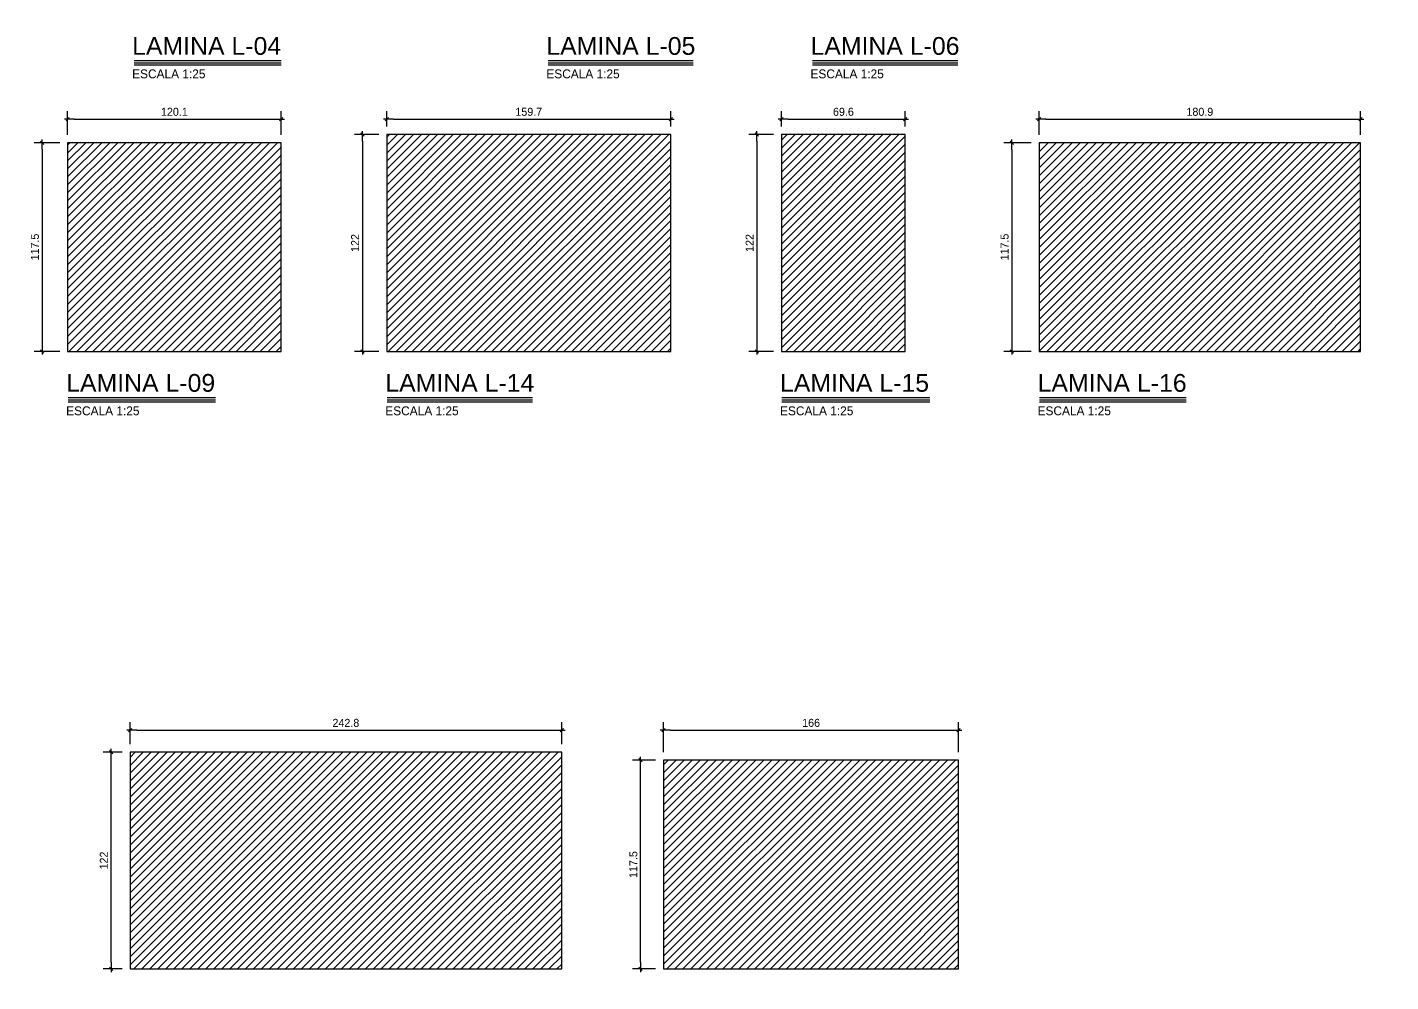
# Model space of a CAD drawing. Header units: millimetres. Extents: x 19458 to 19711, y 4351 to 4752.
# Drawn here: x 19526.09 to 19533.76, y 4507.76 to 4513.13 of the extents above; entities that cross this region are included whole.
import ezdxf
from ezdxf.enums import TextEntityAlignment as Align

# ---------------------------------------------------------------- set-up
doc = ezdxf.new("R2010")
doc.units = ezdxf.units.MM
doc.set_wipeout_variables(frame=1)
for name, color, linetype in [('0 @ 0.25', 7, 'Continuous'), ('cotas', 1, 'Continuous'), ('cotas @ 300', 1, 'Continuous'), ('cotas @ 400', 1, 'Continuous'), ('cotas @ 500', 1, 'Continuous'), ('TEXTOS TITULOS @ 0.25', 3, 'Continuous')]:
    doc.layers.add(name, color=color, linetype=linetype)
doc.styles.add('century gothic', font='GOTHIC.TTF')
doc.styles.add('COTAS SMC', font='GOTHIC.TTF')
doc.styles.add('NOTAS', font='GOTHIC.TTF')
doc.styles.add('SMCtitulos', font='sanss___.ttf')
doc.dimstyles.new('ANOTATIVE 100 SMCONSTRUCCIONES', dxfattribs={"dimscale": 0, "dimtxt": 0.18, "dimasz": 0.15, "dimexe": 0.18, "dimexo": 0.09, "dimgap": 0.1, "dimtad": 1, "dimzin": 0, "dimdsep": 46, "dimtxsty": 'century gothic', "dimblk1": 'FLECHA1', "dimblk2": 'FLECHA1', "dimsah": 1, "dimcen": 0.18, "dimdle": 0.075, "dimclrd": 1, "dimclre": 1, "dimclrt": 2, "dimaunit": 1, "dimadec": 0, "dimazin": 0, "dimtfac": 0.75, "dimtix": 1, "dimtmove": 2, "dimatfit": 3, "dimfxl": 0.09, "dimtvp": 1.5, "dimtfill": 1, "dimtolj": 1, "dimtzin": 0, "dimarcsym": 0})
doc.dimstyles.new('ANOTATIVE CM SMCONSTRUCCIONES', dxfattribs={"dimscale": 0, "dimtxt": 0.18, "dimasz": 0.15, "dimexe": 0.18, "dimexo": 0.18, "dimgap": 0.07, "dimtad": 1, "dimdec": 1, "dimlfac": 100, "dimdsep": 46, "dimtxsty": 'century gothic', "dimblk1": 'FLECHA1', "dimblk2": 'FLECHA1', "dimsah": 1, "dimcen": 0.18, "dimdle": 0.075, "dimclrd": 1, "dimclre": 1, "dimclrt": 2, "dimaunit": 1, "dimadec": 0, "dimazin": 2, "dimtfac": 0.75, "dimtdec": 1, "dimtix": 1, "dimtmove": 2, "dimatfit": 3, "dimfxl": 0.09, "dimtvp": 1.5, "dimtfill": 1, "dimtolj": 1, "dimtzin": 0, "dimarcsym": 0})
doc.dimstyles.new('PIES SMCONSTRUCCIONES', dxfattribs={"dimscale": 0, "dimtxt": 0.18, "dimasz": 0.2, "dimexe": 0.18, "dimexo": 0, "dimgap": 0.1, "dimtad": 1, "dimdec": 0, "dimlfac": 39.370079, "dimzin": 0, "dimdsep": 46, "dimlunit": 4, "dimtxsty": 'COTAS SMC', "dimblk1": 'FLECHA1', "dimblk2": 'FLECHA1', "dimsah": 1, "dimcen": 0.2, "dimdle": 0.075, "dimclrd": 1, "dimclre": 1, "dimclrt": 2, "dimaunit": 1, "dimadec": 0, "dimazin": 0, "dimtfac": 0.75, "dimtdec": 0, "dimtix": 1, "dimtmove": 2, "dimatfit": 3, "dimfxl": 0.09, "dimtvp": 1.5, "dimtfill": 1, "dimtolj": 1, "dimtzin": 0, "dimarcsym": 0})

# ---------------------------------------------------------------- blocks, each defined once
blk = doc.blocks.new('FLECHA1')
at = {"color": 4}
blk.add_line((-0.246176, -0.248081), (0.248081, 0.25), dxfattribs=at)
at = {"color": 1}
blk.add_line((-1, 0), (0.496162, 0), dxfattribs=at)
blk = doc.blocks.new('*D331')
at = {"layer": 'cotas', "color": 1, "lineweight": -2, "transparency": 16777216}
for p, q in [((19614.326, 4625.8448), (19614.326, 4700.8448)), ((19570.9836, 4550.8448), (19524.326, 4550.8448)), ((19614.326, 4548.4298), (19614.326, 4550.8448)), ((19570.5339, 4548.4298), (19524.326, 4548.4298)), ((19614.326, 4473.4298), (19614.326, 4398.4298))]:
    blk.add_line(p, q, dxfattribs=at)
at = {"layer": 'Defpoints', "color": 0, "transparency": 16777216}
for p in [(19614.326, 4550.8448), (19615.9836, 4550.8448), (19615.5339, 4548.4298)]:
    blk.add_point(p, dxfattribs=at)
at = {"layer": 'cotas', "color": 1, "lineweight": -2, "transparency": 16777216, "xscale": 75, "yscale": 75, "zscale": 75}
for p, rotation in [((19614.326, 4550.8448), 270), ((19614.326, 4548.4298), 90)]:
    blk.add_blockref('FLECHA1', p, dxfattribs=dict(at, rotation=rotation))
at = {"layer": 'cotas', "color": 2, "transparency": 16777216, "insert": (19517.3376, 4549.6373), "char_height": 90, "attachment_point": 5, "rotation": 90, "style": 'century gothic', "bg_fill": 3, "box_fill_scale": 1.1, "bg_fill_color": 256, "bg_fill_true_color": 13158600, "bg_fill_transparency": 0}
blk.add_mtext('\\A1;2.42', dxfattribs=at)
blk = doc.blocks.new('*D377')
at = {"layer": 'cotas', "color": 1, "lineweight": -2, "transparency": 16777216}
for p, q in [((19614.326, 4595.8448), (19614.326, 4640.8448)), ((19588.9836, 4550.8448), (19560.326, 4550.8448)), ((19614.326, 4548.4298), (19614.326, 4550.8448)), ((19588.5339, 4548.4298), (19560.326, 4548.4298)), ((19614.326, 4503.4298), (19614.326, 4458.4298))]:
    blk.add_line(p, q, dxfattribs=at)
at = {"layer": 'Defpoints', "color": 0, "transparency": 16777216}
for p in [(19614.326, 4550.8448), (19615.9836, 4550.8448), (19615.5339, 4548.4298)]:
    blk.add_point(p, dxfattribs=at)
at = {"layer": 'cotas', "color": 1, "lineweight": -2, "transparency": 16777216, "xscale": 45, "yscale": 45, "zscale": 45}
for p, rotation in [((19614.326, 4550.8448), 270), ((19614.326, 4548.4298), 90)]:
    blk.add_blockref('FLECHA1', p, dxfattribs=dict(at, rotation=rotation))
at = {"layer": 'cotas', "color": 2, "transparency": 16777216, "insert": (19556.133, 4549.6373), "char_height": 54, "attachment_point": 5, "rotation": 90, "style": 'century gothic', "bg_fill": 3, "box_fill_scale": 1.1, "bg_fill_color": 256, "bg_fill_true_color": 13158600, "bg_fill_transparency": 0}
blk.add_mtext('\\A1;2.42', dxfattribs=at)
blk = doc.blocks.new('*D383')
at = {"layer": 'cotas', "color": 1, "lineweight": -2, "transparency": 16777216}
for p, q in [((19614.326, 4610.8448), (19614.326, 4670.8448)), ((19579.9836, 4550.8448), (19542.326, 4550.8448)), ((19614.326, 4548.4298), (19614.326, 4550.8448)), ((19579.5339, 4548.4298), (19542.326, 4548.4298)), ((19614.326, 4488.4298), (19614.326, 4428.4298))]:
    blk.add_line(p, q, dxfattribs=at)
at = {"layer": 'Defpoints', "color": 0, "transparency": 16777216}
for p in [(19614.326, 4550.8448), (19615.9836, 4550.8448), (19615.5339, 4548.4298)]:
    blk.add_point(p, dxfattribs=at)
at = {"layer": 'cotas', "color": 1, "lineweight": -2, "transparency": 16777216, "xscale": 60, "yscale": 60, "zscale": 60}
for p, rotation in [((19614.326, 4550.8448), 270), ((19614.326, 4548.4298), 90)]:
    blk.add_blockref('FLECHA1', p, dxfattribs=dict(at, rotation=rotation))
at = {"layer": 'cotas', "color": 2, "transparency": 16777216, "insert": (19536.7353, 4549.6373), "char_height": 72, "attachment_point": 5, "rotation": 90, "style": 'century gothic', "bg_fill": 3, "box_fill_scale": 1.1, "bg_fill_color": 256, "bg_fill_true_color": 13158600, "bg_fill_transparency": 0}
blk.add_mtext('\\A1;2.42', dxfattribs=at)
blk = doc.blocks.new('*D386')
at = {"layer": 'cotas', "color": 1, "lineweight": -2, "transparency": 16777216}
for p, q in [((19620.0128, 4651.7533), (19620.0128, 4751.7533)), ((19620.4168, 4551.7533), (19530.0128, 4551.7533)), ((19620.0128, 4550.5333), (19620.0128, 4551.7533)), ((19620.4168, 4550.5333), (19530.0128, 4550.5333)), ((19620.0128, 4450.5333), (19620.0128, 4350.5333))]:
    blk.add_line(p, q, dxfattribs=at)
at = {"layer": 'Defpoints', "color": 0, "transparency": 16777216}
for p in [(19620.0128, 4551.7533), (19620.4168, 4551.7533), (19620.4168, 4550.5333)]:
    blk.add_point(p, dxfattribs=at)
at = {"layer": 'cotas', "color": 1, "lineweight": -2, "transparency": 16777216, "xscale": 100, "yscale": 100, "zscale": 100}
for p, rotation in [((19620.0128, 4551.7533), 270), ((19620.0128, 4550.5333), 90)]:
    blk.add_blockref('FLECHA1', p, dxfattribs=dict(at, rotation=rotation))
at = {"layer": 'cotas', "color": 2, "transparency": 16777216, "insert": (19523.8809, 4551.1433), "char_height": 90, "attachment_point": 5, "rotation": 90, "style": 'COTAS SMC', "bg_fill": 3, "box_fill_scale": 1.1, "bg_fill_color": 256, "bg_fill_true_color": 13158600, "bg_fill_transparency": 0}
blk.add_mtext("\\A1;4'", dxfattribs=at)
blk = doc.blocks.new('*D436')
at = {"layer": 'cotas', "color": 1, "lineweight": -2, "transparency": 16777216}
for p, q in [((19620.0128, 4631.7533), (19620.0128, 4711.7533)), ((19620.4168, 4551.7533), (19548.0128, 4551.7533)), ((19620.0128, 4550.5333), (19620.0128, 4551.7533)), ((19620.4168, 4550.5333), (19548.0128, 4550.5333)), ((19620.0128, 4470.5333), (19620.0128, 4390.5333))]:
    blk.add_line(p, q, dxfattribs=at)
at = {"layer": 'Defpoints', "color": 0, "transparency": 16777216}
for p in [(19620.0128, 4551.7533), (19620.4168, 4551.7533), (19620.4168, 4550.5333)]:
    blk.add_point(p, dxfattribs=at)
at = {"layer": 'cotas', "color": 1, "lineweight": -2, "transparency": 16777216, "xscale": 80, "yscale": 80, "zscale": 80}
for p, rotation in [((19620.0128, 4551.7533), 270), ((19620.0128, 4550.5333), 90)]:
    blk.add_blockref('FLECHA1', p, dxfattribs=dict(at, rotation=rotation))
at = {"layer": 'cotas', "color": 2, "transparency": 16777216, "insert": (19543.1073, 4551.1433), "char_height": 72, "attachment_point": 5, "rotation": 90, "style": 'COTAS SMC', "bg_fill": 3, "box_fill_scale": 1.1, "bg_fill_color": 256, "bg_fill_true_color": 13158600, "bg_fill_transparency": 0}
blk.add_mtext("\\A1;4'", dxfattribs=at)
blk = doc.blocks.new('K')
at = {"color": 3}
blk.add_wipeout([(19570.7844, 4514.3794), (19570.7844, 4513.2048), (19571.9853, 4513.2048), (19571.9853, 4514.3794)], dxfattribs=at)
h = blk.add_hatch()
h.set_pattern_fill('ANSI31', color=250, scale=0.01)
h.set_pattern_definition([(45, (99.0386, -6.685645), (-0.022450640303, 0.022450640303), [])])
h.paths.add_polyline_path([(19570.7844, 4514.3794), (19570.7844, 4513.2048), (19571.9853, 4513.2048), (19571.9853, 4514.3794)])
blk.add_lwpolyline([(19570.7844, 4514.3794), (19570.7844, 4513.2048), (19571.9853, 4513.2048), (19571.9853, 4514.3794)], close=True, dxfattribs=at)
blk = doc.blocks.new('L15')
at = {"color": 3}
blk.add_wipeout([(19578.2737, 4511.8274), (19578.2737, 4510.6074), (19578.9699, 4510.6074), (19578.9699, 4511.8274)], dxfattribs=at)
h = blk.add_hatch()
h.set_pattern_fill('ANSI31', color=250, scale=0.01)
h.set_pattern_definition([(45, (107.79494, -9.283098), (-0.022450640303, 0.022450640303), [])])
h.paths.add_polyline_path([(19578.9699, 4510.6074), (19578.9699, 4511.8274), (19578.2737, 4511.8274), (19578.2737, 4510.6074)])
blk.add_lwpolyline([(19578.2737, 4511.8274), (19578.2737, 4510.6074), (19578.9699, 4510.6074), (19578.9699, 4511.8274)], close=True, dxfattribs=at)
blk = doc.blocks.new('I')
at = {"color": 3}
blk.add_wipeout([(19551.58, 4519.718), (19551.58, 4518.5434), (19553.389, 4518.5434), (19553.389, 4519.718)], dxfattribs=at)
h = blk.add_hatch()
h.set_pattern_fill('ANSI31', color=250, scale=0.01)
h.set_pattern_definition([(45, (80.47028, -1.39251), (-0.022450640303, 0.022450640303), [])])
h.paths.add_polyline_path([(19551.58, 4518.5434), (19553.389, 4518.5434), (19553.389, 4519.718), (19551.58, 4519.718)])
blk.add_lwpolyline([(19551.58, 4519.718), (19551.58, 4518.5434), (19553.389, 4518.5434), (19553.389, 4519.718)], close=True, dxfattribs=at)
blk = doc.blocks.new('D')
at = {"color": 3}
blk.add_wipeout([(19578.9599, 4527.234), (19578.9599, 4526.014), (19580.5574, 4526.014), (19580.5574, 4527.234)], dxfattribs=at)
h = blk.add_hatch()
h.set_pattern_fill('ANSI31', color=250, scale=0.01)
h.set_pattern_definition([(45, (108.48114, 6.12351), (-0.022450640303, 0.022450640303), [])])
h.paths.add_polyline_path([(19580.5574, 4526.014), (19580.5574, 4527.234), (19578.9599, 4527.234), (19578.9599, 4526.014)])
blk.add_lwpolyline([(19578.9599, 4527.234), (19578.9599, 4526.014), (19580.5574, 4526.014), (19580.5574, 4527.234)], close=True, dxfattribs=at)
blk = doc.blocks.new('X')
at = {"color": 3}
blk.add_wipeout([(19583.5799, 4542.6947), (19583.5799, 4541.4747), (19586.0083, 4541.4747), (19586.0083, 4542.6947)], dxfattribs=at)
h = blk.add_hatch()
h.set_pattern_fill('ANSI31', color=250, scale=0.01)
h.set_pattern_definition([(45, (113.101132, 21.584215), (-0.022450640303, 0.022450640303), [])])
h.paths.add_polyline_path([(19586.0083, 4541.4747), (19586.0083, 4542.6947), (19583.5799, 4542.6947), (19583.5799, 4541.4747)])
blk.add_lwpolyline([(19583.5799, 4542.6947), (19583.5799, 4541.4747), (19586.0083, 4541.4747), (19586.0083, 4542.6947)], close=True, dxfattribs=at)
blk = doc.blocks.new('*U528')
at = {"color": 2}
blk.add_line((0, 0.052), (3.313, 0.052), dxfattribs=at)
at = {"color": 250}
blk.add_line((0, 0), (3.313, 0), dxfattribs=at)
at = {"color": 7}
blk.add_line((0, -0.047), (3.313, -0.047), dxfattribs=at)
at = {"color": 0, "linetype": 'ByBlock', "lineweight": -2, "style": 'NOTAS'}
for tag, p in [('1TITLE', (0.027, 1.014)), ('2TITLE', (-0.043, 0.181))]:
    blk.add_attdef(tag, p, '', height=0.3, dxfattribs=at)
blk.add_attdef('SCALE', text='', height=0.18, dxfattribs=at).set_placement((-0.043, -0.148), align=Align.TOP_LEFT)
blk = doc.blocks.new('*U527')
at = {"color": 2}
blk.add_line((0, 0.052), (3.261, 0.052), dxfattribs=at)
at = {"color": 250}
blk.add_line((0, 0), (3.261, 0), dxfattribs=at)
at = {"color": 7}
blk.add_line((0, -0.047), (3.261, -0.047), dxfattribs=at)
at = {"color": 0, "linetype": 'ByBlock', "lineweight": -2, "style": 'NOTAS'}
for tag, p in [('1TITLE', (0.027, 1.014)), ('2TITLE', (-0.043, 0.181))]:
    blk.add_attdef(tag, p, '', height=0.3, dxfattribs=at)
blk.add_attdef('SCALE', text='', height=0.18, dxfattribs=at).set_placement((-0.043, -0.148), align=Align.TOP_LEFT)
blk = doc.blocks.new('*U522')
at = {"color": 2}
blk.add_line((0, 0.052), (3.315, 0.052), dxfattribs=at)
at = {"color": 250}
blk.add_line((0, 0), (3.315, 0), dxfattribs=at)
at = {"color": 7}
blk.add_line((0, -0.047), (3.315, -0.047), dxfattribs=at)
at = {"color": 0, "linetype": 'ByBlock', "lineweight": -2, "style": 'NOTAS'}
for tag, p in [('1TITLE', (0.027, 1.014)), ('2TITLE', (-0.043, 0.181))]:
    blk.add_attdef(tag, p, '', height=0.3, dxfattribs=at)
blk.add_attdef('SCALE', text='', height=0.18, dxfattribs=at).set_placement((-0.043, -0.148), align=Align.TOP_LEFT)
blk = doc.blocks.new('*U523')
at = {"color": 2}
blk.add_line((0, 0.052), (3.271, 0.052), dxfattribs=at)
at = {"color": 250}
blk.add_line((0, 0), (3.271, 0), dxfattribs=at)
at = {"color": 7}
blk.add_line((0, -0.047), (3.271, -0.047), dxfattribs=at)
at = {"color": 0, "linetype": 'ByBlock', "lineweight": -2, "style": 'NOTAS'}
for tag, p in [('1TITLE', (0.027, 1.014)), ('2TITLE', (-0.043, 0.181))]:
    blk.add_attdef(tag, p, '', height=0.3, dxfattribs=at)
blk.add_attdef('SCALE', text='', height=0.18, dxfattribs=at).set_placement((-0.043, -0.148), align=Align.TOP_LEFT)
blk = doc.blocks.new('*U524')
at = {"color": 2}
blk.add_line((0, 0.052), (3.327, 0.052), dxfattribs=at)
at = {"color": 250}
blk.add_line((0, 0), (3.327, 0), dxfattribs=at)
at = {"color": 7}
blk.add_line((0, -0.047), (3.327, -0.047), dxfattribs=at)
at = {"color": 0, "linetype": 'ByBlock', "lineweight": -2, "style": 'NOTAS'}
for tag, p in [('1TITLE', (0.027, 1.014)), ('2TITLE', (-0.043, 0.181))]:
    blk.add_attdef(tag, p, '', height=0.3, dxfattribs=at)
blk.add_attdef('SCALE', text='', height=0.18, dxfattribs=at).set_placement((-0.043, -0.148), align=Align.TOP_LEFT)
blk = doc.blocks.new('*U525')
at = {"color": 2}
blk.add_line((0, 0.052), (3.298, 0.052), dxfattribs=at)
at = {"color": 250}
blk.add_line((0, 0), (3.298, 0), dxfattribs=at)
at = {"color": 7}
blk.add_line((0, -0.047), (3.298, -0.047), dxfattribs=at)
at = {"color": 0, "linetype": 'ByBlock', "lineweight": -2, "style": 'NOTAS'}
for tag, p in [('1TITLE', (0.027, 1.014)), ('2TITLE', (-0.043, 0.181))]:
    blk.add_attdef(tag, p, '', height=0.3, dxfattribs=at)
blk.add_attdef('SCALE', text='', height=0.18, dxfattribs=at).set_placement((-0.043, -0.148), align=Align.TOP_LEFT)
blk = doc.blocks.new('*U526')
at = {"color": 2}
blk.add_line((0, 0.052), (3.276, 0.052), dxfattribs=at)
at = {"color": 250}
blk.add_line((0, 0), (3.276, 0), dxfattribs=at)
at = {"color": 7}
blk.add_line((0, -0.047), (3.276, -0.047), dxfattribs=at)
at = {"color": 0, "linetype": 'ByBlock', "lineweight": -2, "style": 'NOTAS'}
for tag, p in [('1TITLE', (0.027, 1.014)), ('2TITLE', (-0.043, 0.181))]:
    blk.add_attdef(tag, p, '', height=0.3, dxfattribs=at)
blk.add_attdef('SCALE', text='', height=0.18, dxfattribs=at).set_placement((-0.043, -0.148), align=Align.TOP_LEFT)
blk = doc.blocks.new('*D591')
at = {"color": 1, "lineweight": -2, "transparency": 16777216}
for p, q in [((19526.317, 4512.5277), (19526.317, 4512.6602)), ((19527.5179, 4512.5277), (19527.5179, 4512.6602)), ((19526.3545, 4512.6152), (19527.4804, 4512.6152))]:
    blk.add_line(p, q, dxfattribs=at)
at = {"layer": 'Defpoints', "color": 0, "transparency": 16777216}
for p in [(19527.5179, 4512.6152), (19526.317, 4512.4827), (19527.5179, 4512.4827)]:
    blk.add_point(p, dxfattribs=at)
at = {"color": 1, "lineweight": -2, "transparency": 16777216, "xscale": 0.0375, "yscale": 0.0375, "zscale": 0.0375, "rotation": 180}
blk.add_blockref('FLECHA1', (19526.317, 4512.6152), dxfattribs=at)
at = {"color": 1, "lineweight": -2, "transparency": 16777216, "xscale": 0.0375, "yscale": 0.0375, "zscale": 0.0375}
blk.add_blockref('FLECHA1', (19527.5179, 4512.6152), dxfattribs=at)
at = {"color": 2, "transparency": 16777216, "insert": (19526.9174, 4512.6563), "char_height": 0.045, "attachment_point": 5, "style": 'century gothic', "bg_fill": 3, "box_fill_scale": 1.1, "bg_fill_color": 256, "bg_fill_true_color": 13158600, "bg_fill_transparency": 0}
blk.add_mtext('\\A1;120.1', dxfattribs=at)
blk = doc.blocks.new('*D592')
at = {"color": 1, "lineweight": -2, "transparency": 16777216}
for p, q in [((19528.1126, 4512.5731), (19528.1126, 4512.6602)), ((19529.7101, 4512.5731), (19529.7101, 4512.6602)), ((19528.1501, 4512.6152), (19529.6726, 4512.6152))]:
    blk.add_line(p, q, dxfattribs=at)
at = {"layer": 'Defpoints', "color": 0, "transparency": 16777216}
for p in [(19529.7101, 4512.6152), (19528.1126, 4512.5281), (19529.7101, 4512.5281)]:
    blk.add_point(p, dxfattribs=at)
at = {"color": 1, "lineweight": -2, "transparency": 16777216, "xscale": 0.0375, "yscale": 0.0375, "zscale": 0.0375, "rotation": 180}
blk.add_blockref('FLECHA1', (19528.1126, 4512.6152), dxfattribs=at)
at = {"color": 1, "lineweight": -2, "transparency": 16777216, "xscale": 0.0375, "yscale": 0.0375, "zscale": 0.0375}
blk.add_blockref('FLECHA1', (19529.7101, 4512.6152), dxfattribs=at)
at = {"color": 2, "transparency": 16777216, "insert": (19528.9114, 4512.6563), "char_height": 0.045, "attachment_point": 5, "style": 'century gothic', "bg_fill": 3, "box_fill_scale": 1.1, "bg_fill_color": 256, "bg_fill_true_color": 13158600, "bg_fill_transparency": 0}
blk.add_mtext('\\A1;159.7', dxfattribs=at)
blk = doc.blocks.new('*D593')
at = {"color": 1, "lineweight": -2, "transparency": 16777216}
for p, q in [((19530.3335, 4512.5731), (19530.3335, 4512.6602)), ((19531.0297, 4512.5731), (19531.0297, 4512.6602)), ((19530.371, 4512.6152), (19530.9922, 4512.6152))]:
    blk.add_line(p, q, dxfattribs=at)
at = {"layer": 'Defpoints', "color": 0, "transparency": 16777216}
for p in [(19531.0297, 4512.6152), (19530.3335, 4512.5281), (19531.0297, 4512.5281)]:
    blk.add_point(p, dxfattribs=at)
at = {"color": 1, "lineweight": -2, "transparency": 16777216, "xscale": 0.0375, "yscale": 0.0375, "zscale": 0.0375, "rotation": 180}
blk.add_blockref('FLECHA1', (19530.3335, 4512.6152), dxfattribs=at)
at = {"color": 1, "lineweight": -2, "transparency": 16777216, "xscale": 0.0375, "yscale": 0.0375, "zscale": 0.0375}
blk.add_blockref('FLECHA1', (19531.0297, 4512.6152), dxfattribs=at)
at = {"color": 2, "transparency": 16777216, "insert": (19530.6816, 4512.6563), "char_height": 0.045, "attachment_point": 5, "style": 'century gothic', "bg_fill": 3, "box_fill_scale": 1.1, "bg_fill_color": 256, "bg_fill_true_color": 13158600, "bg_fill_transparency": 0}
blk.add_mtext('\\A1;69.6', dxfattribs=at)
blk = doc.blocks.new('*D594')
at = {"color": 1, "lineweight": -2, "transparency": 16777216}
for p, q in [((19531.7825, 4512.5277), (19531.7825, 4512.6602)), ((19533.5915, 4512.5277), (19533.5915, 4512.6602)), ((19531.82, 4512.6152), (19533.554, 4512.6152))]:
    blk.add_line(p, q, dxfattribs=at)
at = {"layer": 'Defpoints', "color": 0, "transparency": 16777216}
for p in [(19533.5915, 4512.6152), (19531.7825, 4512.4827), (19533.5915, 4512.4827)]:
    blk.add_point(p, dxfattribs=at)
at = {"color": 1, "lineweight": -2, "transparency": 16777216, "xscale": 0.0375, "yscale": 0.0375, "zscale": 0.0375, "rotation": 180}
blk.add_blockref('FLECHA1', (19531.7825, 4512.6152), dxfattribs=at)
at = {"color": 1, "lineweight": -2, "transparency": 16777216, "xscale": 0.0375, "yscale": 0.0375, "zscale": 0.0375}
blk.add_blockref('FLECHA1', (19533.5915, 4512.6152), dxfattribs=at)
at = {"color": 2, "transparency": 16777216, "insert": (19532.687, 4512.6563), "char_height": 0.045, "attachment_point": 5, "style": 'century gothic', "bg_fill": 3, "box_fill_scale": 1.1, "bg_fill_color": 256, "bg_fill_true_color": 13158600, "bg_fill_transparency": 0}
blk.add_mtext('\\A1;180.9', dxfattribs=at)
blk = doc.blocks.new('*D595')
at = {"color": 1, "lineweight": -2, "transparency": 16777216}
for p, q in [((19526.272, 4512.4827), (19526.1284, 4512.4827)), ((19526.1734, 4512.4452), (19526.1734, 4511.3456)), ((19526.272, 4511.3081), (19526.1284, 4511.3081))]:
    blk.add_line(p, q, dxfattribs=at)
at = {"layer": 'Defpoints', "color": 0, "transparency": 16777216}
for p in [(19526.317, 4512.4827), (19526.1734, 4511.3081), (19526.317, 4511.3081)]:
    blk.add_point(p, dxfattribs=at)
at = {"color": 1, "lineweight": -2, "transparency": 16777216, "xscale": 0.0375, "yscale": 0.0375, "zscale": 0.0375}
for p, rotation in [((19526.1734, 4512.4827), 90), ((19526.1734, 4511.3081), 270)]:
    blk.add_blockref('FLECHA1', p, dxfattribs=dict(at, rotation=rotation))
at = {"color": 2, "transparency": 16777216, "insert": (19526.1328, 4511.8954), "char_height": 0.045, "attachment_point": 5, "rotation": 90, "style": 'century gothic', "bg_fill": 3, "box_fill_scale": 1.1, "bg_fill_color": 256, "bg_fill_true_color": 13158600, "bg_fill_transparency": 0}
blk.add_mtext('\\A1;117.5', dxfattribs=at)
blk = doc.blocks.new('*D596')
at = {"color": 1, "lineweight": -2, "transparency": 16777216}
for p, q in [((19528.0676, 4512.5281), (19527.93, 4512.5281)), ((19527.975, 4512.4906), (19527.975, 4511.3456)), ((19528.0676, 4511.3081), (19527.93, 4511.3081))]:
    blk.add_line(p, q, dxfattribs=at)
at = {"layer": 'Defpoints', "color": 0, "transparency": 16777216}
for p in [(19528.1126, 4512.5281), (19527.975, 4511.3081), (19528.1126, 4511.3081)]:
    blk.add_point(p, dxfattribs=at)
at = {"color": 1, "lineweight": -2, "transparency": 16777216, "xscale": 0.0375, "yscale": 0.0375, "zscale": 0.0375}
for p, rotation in [((19527.975, 4512.5281), 90), ((19527.975, 4511.3081), 270)]:
    blk.add_blockref('FLECHA1', p, dxfattribs=dict(at, rotation=rotation))
at = {"color": 2, "transparency": 16777216, "insert": (19527.9344, 4511.9181), "char_height": 0.045, "attachment_point": 5, "rotation": 90, "style": 'century gothic', "bg_fill": 3, "box_fill_scale": 1.1, "bg_fill_color": 256, "bg_fill_true_color": 13158600, "bg_fill_transparency": 0}
blk.add_mtext('\\A1;122', dxfattribs=at)
blk = doc.blocks.new('*D597')
at = {"color": 1, "lineweight": -2, "transparency": 16777216}
for p, q in [((19530.2885, 4512.5281), (19530.1497, 4512.5281)), ((19530.1947, 4512.4906), (19530.1947, 4511.3456)), ((19530.2885, 4511.3081), (19530.1497, 4511.3081))]:
    blk.add_line(p, q, dxfattribs=at)
at = {"layer": 'Defpoints', "color": 0, "transparency": 16777216}
for p in [(19530.3335, 4512.5281), (19530.1947, 4511.3081), (19530.3335, 4511.3081)]:
    blk.add_point(p, dxfattribs=at)
at = {"color": 1, "lineweight": -2, "transparency": 16777216, "xscale": 0.0375, "yscale": 0.0375, "zscale": 0.0375}
for p, rotation in [((19530.1947, 4512.5281), 90), ((19530.1947, 4511.3081), 270)]:
    blk.add_blockref('FLECHA1', p, dxfattribs=dict(at, rotation=rotation))
at = {"color": 2, "transparency": 16777216, "insert": (19530.1542, 4511.9181), "char_height": 0.045, "attachment_point": 5, "rotation": 90, "style": 'century gothic', "bg_fill": 3, "box_fill_scale": 1.1, "bg_fill_color": 256, "bg_fill_true_color": 13158600, "bg_fill_transparency": 0}
blk.add_mtext('\\A1;122', dxfattribs=at)
blk = doc.blocks.new('*D598')
at = {"color": 1, "lineweight": -2, "transparency": 16777216}
for p, q in [((19531.7375, 4512.4827), (19531.5841, 4512.4827)), ((19531.6291, 4512.4452), (19531.6291, 4511.3456)), ((19531.7375, 4511.3081), (19531.5841, 4511.3081))]:
    blk.add_line(p, q, dxfattribs=at)
at = {"layer": 'Defpoints', "color": 0, "transparency": 16777216}
for p in [(19531.7825, 4512.4827), (19531.6291, 4511.3081), (19531.7825, 4511.3081)]:
    blk.add_point(p, dxfattribs=at)
at = {"color": 1, "lineweight": -2, "transparency": 16777216, "xscale": 0.0375, "yscale": 0.0375, "zscale": 0.0375}
for p, rotation in [((19531.6291, 4512.4827), 90), ((19531.6291, 4511.3081), 270)]:
    blk.add_blockref('FLECHA1', p, dxfattribs=dict(at, rotation=rotation))
at = {"color": 2, "transparency": 16777216, "insert": (19531.5885, 4511.8954), "char_height": 0.045, "attachment_point": 5, "rotation": 90, "style": 'century gothic', "bg_fill": 3, "box_fill_scale": 1.1, "bg_fill_color": 256, "bg_fill_true_color": 13158600, "bg_fill_transparency": 0}
blk.add_mtext('\\A1;117.5', dxfattribs=at)
blk = doc.blocks.new('*D607')
at = {"color": 1, "lineweight": -2, "transparency": 16777216}
for p, q in [((19526.6232, 4509.0519), (19526.5159, 4509.0519)), ((19526.5609, 4507.8694), (19526.5609, 4509.0144)), ((19526.6232, 4507.8319), (19526.5159, 4507.8319))]:
    blk.add_line(p, q, dxfattribs=at)
at = {"layer": 'Defpoints', "color": 0, "transparency": 16777216}
for p in [(19526.5609, 4509.0519), (19526.6682, 4509.0519), (19526.6682, 4507.8319)]:
    blk.add_point(p, dxfattribs=at)
at = {"color": 1, "lineweight": -2, "transparency": 16777216, "xscale": 0.0375, "yscale": 0.0375, "zscale": 0.0375}
for p, rotation in [((19526.5609, 4509.0519), 90), ((19526.5609, 4507.8319), 270)]:
    blk.add_blockref('FLECHA1', p, dxfattribs=dict(at, rotation=rotation))
at = {"color": 2, "transparency": 16777216, "insert": (19526.5203, 4508.4419), "char_height": 0.045, "attachment_point": 5, "rotation": 90, "style": 'century gothic', "bg_fill": 3, "box_fill_scale": 1.1, "bg_fill_color": 256, "bg_fill_true_color": 13158600, "bg_fill_transparency": 0}
blk.add_mtext('\\A1;122', dxfattribs=at)
blk = doc.blocks.new('*D608')
at = {"color": 1, "lineweight": -2, "transparency": 16777216}
for p, q in [((19526.6682, 4509.0969), (19526.6682, 4509.2203)), ((19526.7057, 4509.1753), (19529.0591, 4509.1753)), ((19529.0966, 4509.0969), (19529.0966, 4509.2203))]:
    blk.add_line(p, q, dxfattribs=at)
at = {"layer": 'Defpoints', "color": 0, "transparency": 16777216}
for p in [(19529.0966, 4509.1753), (19526.6682, 4509.0519), (19529.0966, 4509.0519)]:
    blk.add_point(p, dxfattribs=at)
at = {"color": 1, "lineweight": -2, "transparency": 16777216, "xscale": 0.0375, "yscale": 0.0375, "zscale": 0.0375, "rotation": 180}
blk.add_blockref('FLECHA1', (19526.6682, 4509.1753), dxfattribs=at)
at = {"color": 1, "lineweight": -2, "transparency": 16777216, "xscale": 0.0375, "yscale": 0.0375, "zscale": 0.0375}
blk.add_blockref('FLECHA1', (19529.0966, 4509.1753), dxfattribs=at)
at = {"color": 2, "transparency": 16777216, "insert": (19527.8824, 4509.2165), "char_height": 0.045, "attachment_point": 5, "style": 'century gothic', "bg_fill": 3, "box_fill_scale": 1.1, "bg_fill_color": 256, "bg_fill_true_color": 13158600, "bg_fill_transparency": 0}
blk.add_mtext('\\A1;242.8', dxfattribs=at)
blk = doc.blocks.new('NKL')
at = {"color": 3}
blk.add_wipeout([(19597.2578, 4521.0825), (19597.2578, 4519.9079), (19598.9178, 4519.9079), (19598.9178, 4521.0825)], dxfattribs=at)
h = blk.add_hatch()
h.set_pattern_fill('ANSI31', color=250, scale=0.01)
h.set_pattern_definition([(45, (127.175727, -0.027994), (-0.022450640303, 0.022450640303), [])])
h.paths.add_polyline_path([(19598.9178, 4519.9079), (19598.9178, 4521.0825), (19597.2578, 4521.0825), (19597.2578, 4519.9079)])
blk.add_lwpolyline([(19597.2578, 4521.0825), (19597.2578, 4519.9079), (19598.9178, 4519.9079), (19598.9178, 4521.0825)], close=True, dxfattribs=at)
blk = doc.blocks.new('*D609')
at = {"color": 1, "lineweight": -2, "transparency": 16777216}
for p, q in [((19529.6249, 4509.0065), (19529.4953, 4509.0065)), ((19529.5403, 4507.8694), (19529.5403, 4508.969)), ((19529.6249, 4507.8319), (19529.4953, 4507.8319))]:
    blk.add_line(p, q, dxfattribs=at)
at = {"layer": 'Defpoints', "color": 0, "transparency": 16777216}
for p in [(19529.5403, 4509.0065), (19529.6699, 4509.0065), (19529.6699, 4507.8319)]:
    blk.add_point(p, dxfattribs=at)
at = {"color": 1, "lineweight": -2, "transparency": 16777216, "xscale": 0.0375, "yscale": 0.0375, "zscale": 0.0375}
for p, rotation in [((19529.5403, 4509.0065), 90), ((19529.5403, 4507.8319), 270)]:
    blk.add_blockref('FLECHA1', p, dxfattribs=dict(at, rotation=rotation))
at = {"color": 2, "transparency": 16777216, "insert": (19529.4998, 4508.4192), "char_height": 0.045, "attachment_point": 5, "rotation": 90, "style": 'century gothic', "bg_fill": 3, "box_fill_scale": 1.1, "bg_fill_color": 256, "bg_fill_true_color": 13158600, "bg_fill_transparency": 0}
blk.add_mtext('\\A1;117.5', dxfattribs=at)
blk = doc.blocks.new('*D610')
at = {"color": 1, "lineweight": -2, "transparency": 16777216}
for p, q in [((19529.6699, 4509.0515), (19529.6699, 4509.2203)), ((19529.7074, 4509.1753), (19531.2924, 4509.1753)), ((19531.3299, 4509.0515), (19531.3299, 4509.2203))]:
    blk.add_line(p, q, dxfattribs=at)
at = {"layer": 'Defpoints', "color": 0, "transparency": 16777216}
for p in [(19531.3299, 4509.1753), (19529.6699, 4509.0065), (19531.3299, 4509.0065)]:
    blk.add_point(p, dxfattribs=at)
at = {"color": 1, "lineweight": -2, "transparency": 16777216, "xscale": 0.0375, "yscale": 0.0375, "zscale": 0.0375, "rotation": 180}
blk.add_blockref('FLECHA1', (19529.6699, 4509.1753), dxfattribs=at)
at = {"color": 1, "lineweight": -2, "transparency": 16777216, "xscale": 0.0375, "yscale": 0.0375, "zscale": 0.0375}
blk.add_blockref('FLECHA1', (19531.3299, 4509.1753), dxfattribs=at)
at = {"color": 2, "transparency": 16777216, "insert": (19530.4999, 4509.2165), "char_height": 0.045, "attachment_point": 5, "style": 'century gothic', "bg_fill": 3, "box_fill_scale": 1.1, "bg_fill_color": 256, "bg_fill_true_color": 13158600, "bg_fill_transparency": 0}
blk.add_mtext('\\A1;166', dxfattribs=at)
blk = doc.blocks.new('*U620')
at = {"layer": 'cotas @ 500'}
dim = blk.add_linear_dim(base=(19614.3260382735, 4550.8448237801), p1=(19615.5338597089, 4548.4298237801), p2=(19615.9836080801, 4550.8448237801), angle=90, dimstyle='ANOTATIVE 100 SMCONSTRUCCIONES', override={"dimscale": 500, "dimtix": 1, "dimtofl": 1, "dimtmove": 1, "dimatfit": 1}, dxfattribs=at)
dim.commit()
dim.dimension.update_dxf_attribs({"geometry": '*D331', "text_midpoint": (19517.3375950376, 4549.6373237801)})
at = {"layer": 'cotas @ 300'}
dim = blk.add_linear_dim(base=(19614.3260382735, 4550.8448237801), p1=(19615.5338597089, 4548.4298237801), p2=(19615.9836080801, 4550.8448237801), angle=90, dimstyle='ANOTATIVE 100 SMCONSTRUCCIONES', override={"dimscale": 300, "dimtix": 1, "dimtofl": 1, "dimtmove": 1, "dimatfit": 1}, dxfattribs=at)
dim.commit()
dim.dimension.update_dxf_attribs({"geometry": '*D377', "text_midpoint": (19556.132972332, 4549.6373237801)})
at = {"layer": 'cotas @ 400'}
dim = blk.add_linear_dim(base=(19614.3260382735, 4550.8448237801), p1=(19615.5338597089, 4548.4298237801), p2=(19615.9836080801, 4550.8448237801), angle=90, dimstyle='ANOTATIVE 100 SMCONSTRUCCIONES', override={"dimscale": 400, "dimtix": 1, "dimtofl": 1, "dimtmove": 1, "dimatfit": 1}, dxfattribs=at)
dim.commit()
dim.dimension.update_dxf_attribs({"geometry": '*D383', "text_midpoint": (19536.7352836848, 4549.6373237801)})
blk = doc.blocks.new('*U622')
at = {"layer": 'cotas @ 500'}
dim = blk.add_linear_dim(base=(19620.0128, 4551.7533), p1=(19620.4168, 4550.5333), p2=(19620.4168, 4551.7533), angle=90, dimstyle='PIES SMCONSTRUCCIONES', override={"dimscale": 500, "dimtix": 1, "dimtofl": 1, "dimtmove": 2, "dimatfit": 3}, dxfattribs=at)
dim.commit()
dim.dimension.update_dxf_attribs({"geometry": '*D386', "text_midpoint": (19523.8809, 4551.1433)})
at = {"layer": 'cotas @ 400'}
dim = blk.add_linear_dim(base=(19620.0128, 4551.7533), p1=(19620.4168, 4550.5333), p2=(19620.4168, 4551.7533), angle=90, dimstyle='PIES SMCONSTRUCCIONES', override={"dimscale": 400, "dimtix": 1, "dimtofl": 1, "dimtmove": 2, "dimatfit": 3}, dxfattribs=at)
dim.commit()
dim.dimension.update_dxf_attribs({"geometry": '*D436', "text_midpoint": (19543.1073, 4551.1433)})

msp = doc.modelspace()

# ---------------------------------------------------------------- block references
at = {"layer": 'cotas'}
msp.add_blockref('*U620', (0, 0), dxfattribs=at)

# ---------------------------------------------------------------- next in the draw order: block references
msp.add_blockref('*U622', (0, 0), dxfattribs=at)

# ---------------------------------------------------------------- next in the draw order: block references
at = {"color": 250}
for name, p in [('K', (-44.4675, -1.8967)), ('D', (-50.8473, -14.7059)), ('L15', (-47.9402, 0.7007)), ('I', (-19.7975, -7.2353)), ('X', (-56.9117, -33.6428)), ('NKL', (-67.5879, -12.076))]:
    msp.add_blockref(name, p, dxfattribs=at)
at = {"layer": 'TEXTOS TITULOS @ 0.25'}
ref = msp.add_blockref('*U528', (19526.6905, 4512.932), dxfattribs=dict(at, xscale=0.25, yscale=0.25, zscale=0.25))
ref.add_attrib('2TITLE', 'LAMINA L-04', (19526.6798, 4512.9773), dxfattribs={"layer": '0', "color": 0, "linetype": 'ByBlock', "lineweight": -2, "height": 0.1, "style": 'SMCtitulos'})
ref.add_attrib('SCALE', 'ESCALA 1:25', dxfattribs={"layer": '0', "color": 0, "linetype": 'ByBlock', "lineweight": -2, "height": 0.05, "style": 'NOTAS'}).set_placement((19526.6798, 4512.8952), align=Align.TOP_LEFT)
ref = msp.add_blockref('*U527', (19529.021, 4512.932), dxfattribs=dict(at, xscale=0.25, yscale=0.25, zscale=0.25))
ref.add_attrib('2TITLE', 'LAMINA L-05', (19529.0103, 4512.9773), dxfattribs={"layer": '0', "color": 0, "linetype": 'ByBlock', "lineweight": -2, "height": 0.1, "style": 'SMCtitulos'})
ref.add_attrib('SCALE', 'ESCALA 1:25', dxfattribs={"layer": '0', "color": 0, "linetype": 'ByBlock', "lineweight": -2, "height": 0.05, "style": 'NOTAS'}).set_placement((19529.0103, 4512.8952), align=Align.TOP_LEFT)
ref = msp.add_blockref('*U526', (19530.5072, 4512.932), dxfattribs=dict(at, xscale=0.25, yscale=0.25, zscale=0.25))
ref.add_attrib('2TITLE', 'LAMINA L-06', (19530.4964, 4512.9773), dxfattribs={"layer": '0', "color": 0, "linetype": 'ByBlock', "lineweight": -2, "height": 0.1, "style": 'SMCtitulos'})
ref.add_attrib('SCALE', 'ESCALA 1:25', dxfattribs={"layer": '0', "color": 0, "linetype": 'ByBlock', "lineweight": -2, "height": 0.05, "style": 'NOTAS'}).set_placement((19530.4964, 4512.8952), align=Align.TOP_LEFT)
ref = msp.add_blockref('*U522', (19526.3194, 4511.0353), dxfattribs=dict(at, xscale=0.25, yscale=0.25, zscale=0.25))
ref.add_attrib('2TITLE', 'LAMINA L-09', (19526.3086, 4511.0806), dxfattribs={"layer": '0', "color": 0, "linetype": 'ByBlock', "lineweight": -2, "height": 0.1, "style": 'SMCtitulos'})
ref.add_attrib('SCALE', 'ESCALA 1:25', dxfattribs={"layer": '0', "color": 0, "linetype": 'ByBlock', "lineweight": -2, "height": 0.05, "style": 'NOTAS'}).set_placement((19526.3086, 4510.9984), align=Align.TOP_LEFT)
ref = msp.add_blockref('*U523', (19528.115, 4511.0353), dxfattribs=dict(at, xscale=0.25, yscale=0.25, zscale=0.25))
ref.add_attrib('2TITLE', 'LAMINA L-14', (19528.1042, 4511.0806), dxfattribs={"layer": '0', "color": 0, "linetype": 'ByBlock', "lineweight": -2, "height": 0.1, "style": 'SMCtitulos'})
ref.add_attrib('SCALE', 'ESCALA 1:25', dxfattribs={"layer": '0', "color": 0, "linetype": 'ByBlock', "lineweight": -2, "height": 0.05, "style": 'NOTAS'}).set_placement((19528.1042, 4510.9984), align=Align.TOP_LEFT)
ref = msp.add_blockref('*U524', (19530.3359, 4511.0353), dxfattribs=dict(at, xscale=0.25, yscale=0.25, zscale=0.25))
ref.add_attrib('2TITLE', 'LAMINA L-15', (19530.3251, 4511.0806), dxfattribs={"layer": '0', "color": 0, "linetype": 'ByBlock', "lineweight": -2, "height": 0.1, "style": 'SMCtitulos'})
ref.add_attrib('SCALE', 'ESCALA 1:25', dxfattribs={"layer": '0', "color": 0, "linetype": 'ByBlock', "lineweight": -2, "height": 0.05, "style": 'NOTAS'}).set_placement((19530.3251, 4510.9984), align=Align.TOP_LEFT)
ref = msp.add_blockref('*U525', (19531.7849, 4511.0353), dxfattribs=dict(at, xscale=0.25, yscale=0.25, zscale=0.25))
ref.add_attrib('2TITLE', 'LAMINA L-16', (19531.7741, 4511.0806), dxfattribs={"layer": '0', "color": 0, "linetype": 'ByBlock', "lineweight": -2, "height": 0.1, "style": 'SMCtitulos'})
ref.add_attrib('SCALE', 'ESCALA 1:25', dxfattribs={"layer": '0', "color": 0, "linetype": 'ByBlock', "lineweight": -2, "height": 0.05, "style": 'NOTAS'}).set_placement((19531.7741, 4510.9984), align=Align.TOP_LEFT)

# ---------------------------------------------------------------- next in the draw order: dimensions: what is measured, and where the dimension line sits
at = {"layer": '0 @ 0.25', "color": 250}
for base, p1, p2, picture, middle in [((19527.5179, 4512.6152), (19526.317, 4512.4827), (19527.5179, 4512.4827), '*D591', (19526.9174, 4512.6563)), ((19529.7101013, 4512.6151777), (19528.1126014, 4512.5281017), (19529.7101013, 4512.5281017), '*D592', (19528.9113513, 4512.6563096)), ((19531.0297, 4512.6152), (19530.3335, 4512.5281), (19531.0297, 4512.5281), '*D593', (19530.6816, 4512.6563)), ((19533.5915, 4512.6152), (19531.7825, 4512.4827), (19533.5915, 4512.4827), '*D594', (19532.687, 4512.6563))]:
    dim = msp.add_linear_dim(base=base, p1=p1, p2=p2, dimstyle='ANOTATIVE CM SMCONSTRUCCIONES', override={"dimscale": 0.25, "dimtix": 1, "dimtofl": 1, "dimtmove": 2, "dimatfit": 3}, dxfattribs=at)
    dim.commit()
    dim.dimension.update_dxf_attribs({"geometry": picture, "text_midpoint": middle})
for base, p1, p2, picture, middle in [((19526.5609, 4509.0519), (19526.6682, 4507.8319), (19526.6682, 4509.0519), '*D607', (19526.5203, 4508.4419)), ((19529.5403, 4509.0065), (19529.6699, 4507.8319), (19529.6699, 4509.0065), '*D609', (19529.4998, 4508.4192))]:
    dim = msp.add_linear_dim(base=base, p1=p1, p2=p2, angle=90, dimstyle='ANOTATIVE CM SMCONSTRUCCIONES', override={"dimscale": 0.25, "dimtix": 1, "dimtofl": 1, "dimtmove": 2, "dimatfit": 3}, dxfattribs=at)
    dim.commit()
    dim.dimension.update_dxf_attribs({"geometry": picture, "text_midpoint": middle})

# ---------------------------------------------------------------- next in the draw order: dimensions: what is measured, and where the dimension line sits
for base, p1, p2, picture, middle in [((19526.1734, 4511.3081), (19526.317, 4512.4827), (19526.317, 4511.3081), '*D595', (19526.1328, 4511.8954)), ((19527.975, 4511.3081), (19528.1126, 4512.5281), (19528.1126, 4511.3081), '*D596', (19527.9344, 4511.9181)), ((19530.1947, 4511.3081), (19530.3335, 4512.5281), (19530.3335, 4511.3081), '*D597', (19530.1542, 4511.9181)), ((19531.6291, 4511.3081), (19531.7825, 4512.4827), (19531.7825, 4511.3081), '*D598', (19531.5885, 4511.8954))]:
    dim = msp.add_linear_dim(base=base, p1=p1, p2=p2, angle=90, dimstyle='ANOTATIVE CM SMCONSTRUCCIONES', override={"dimscale": 0.25, "dimtix": 1, "dimtofl": 1, "dimtmove": 2, "dimatfit": 3}, dxfattribs=at)
    dim.commit()
    dim.dimension.update_dxf_attribs({"geometry": picture, "text_midpoint": middle})
for base, p1, p2, picture, middle in [((19529.0966, 4509.1753), (19526.6682, 4509.0519), (19529.0966, 4509.0519), '*D608', (19527.8824, 4509.2165)), ((19531.3299, 4509.1753), (19529.6699, 4509.0065), (19531.3299, 4509.0065), '*D610', (19530.4999, 4509.2165))]:
    dim = msp.add_linear_dim(base=base, p1=p1, p2=p2, dimstyle='ANOTATIVE CM SMCONSTRUCCIONES', override={"dimscale": 0.25, "dimtix": 1, "dimtofl": 1, "dimtmove": 2, "dimatfit": 3}, dxfattribs=at)
    dim.commit()
    dim.dimension.update_dxf_attribs({"geometry": picture, "text_midpoint": middle})

doc.saveas('drawing.dxf')
